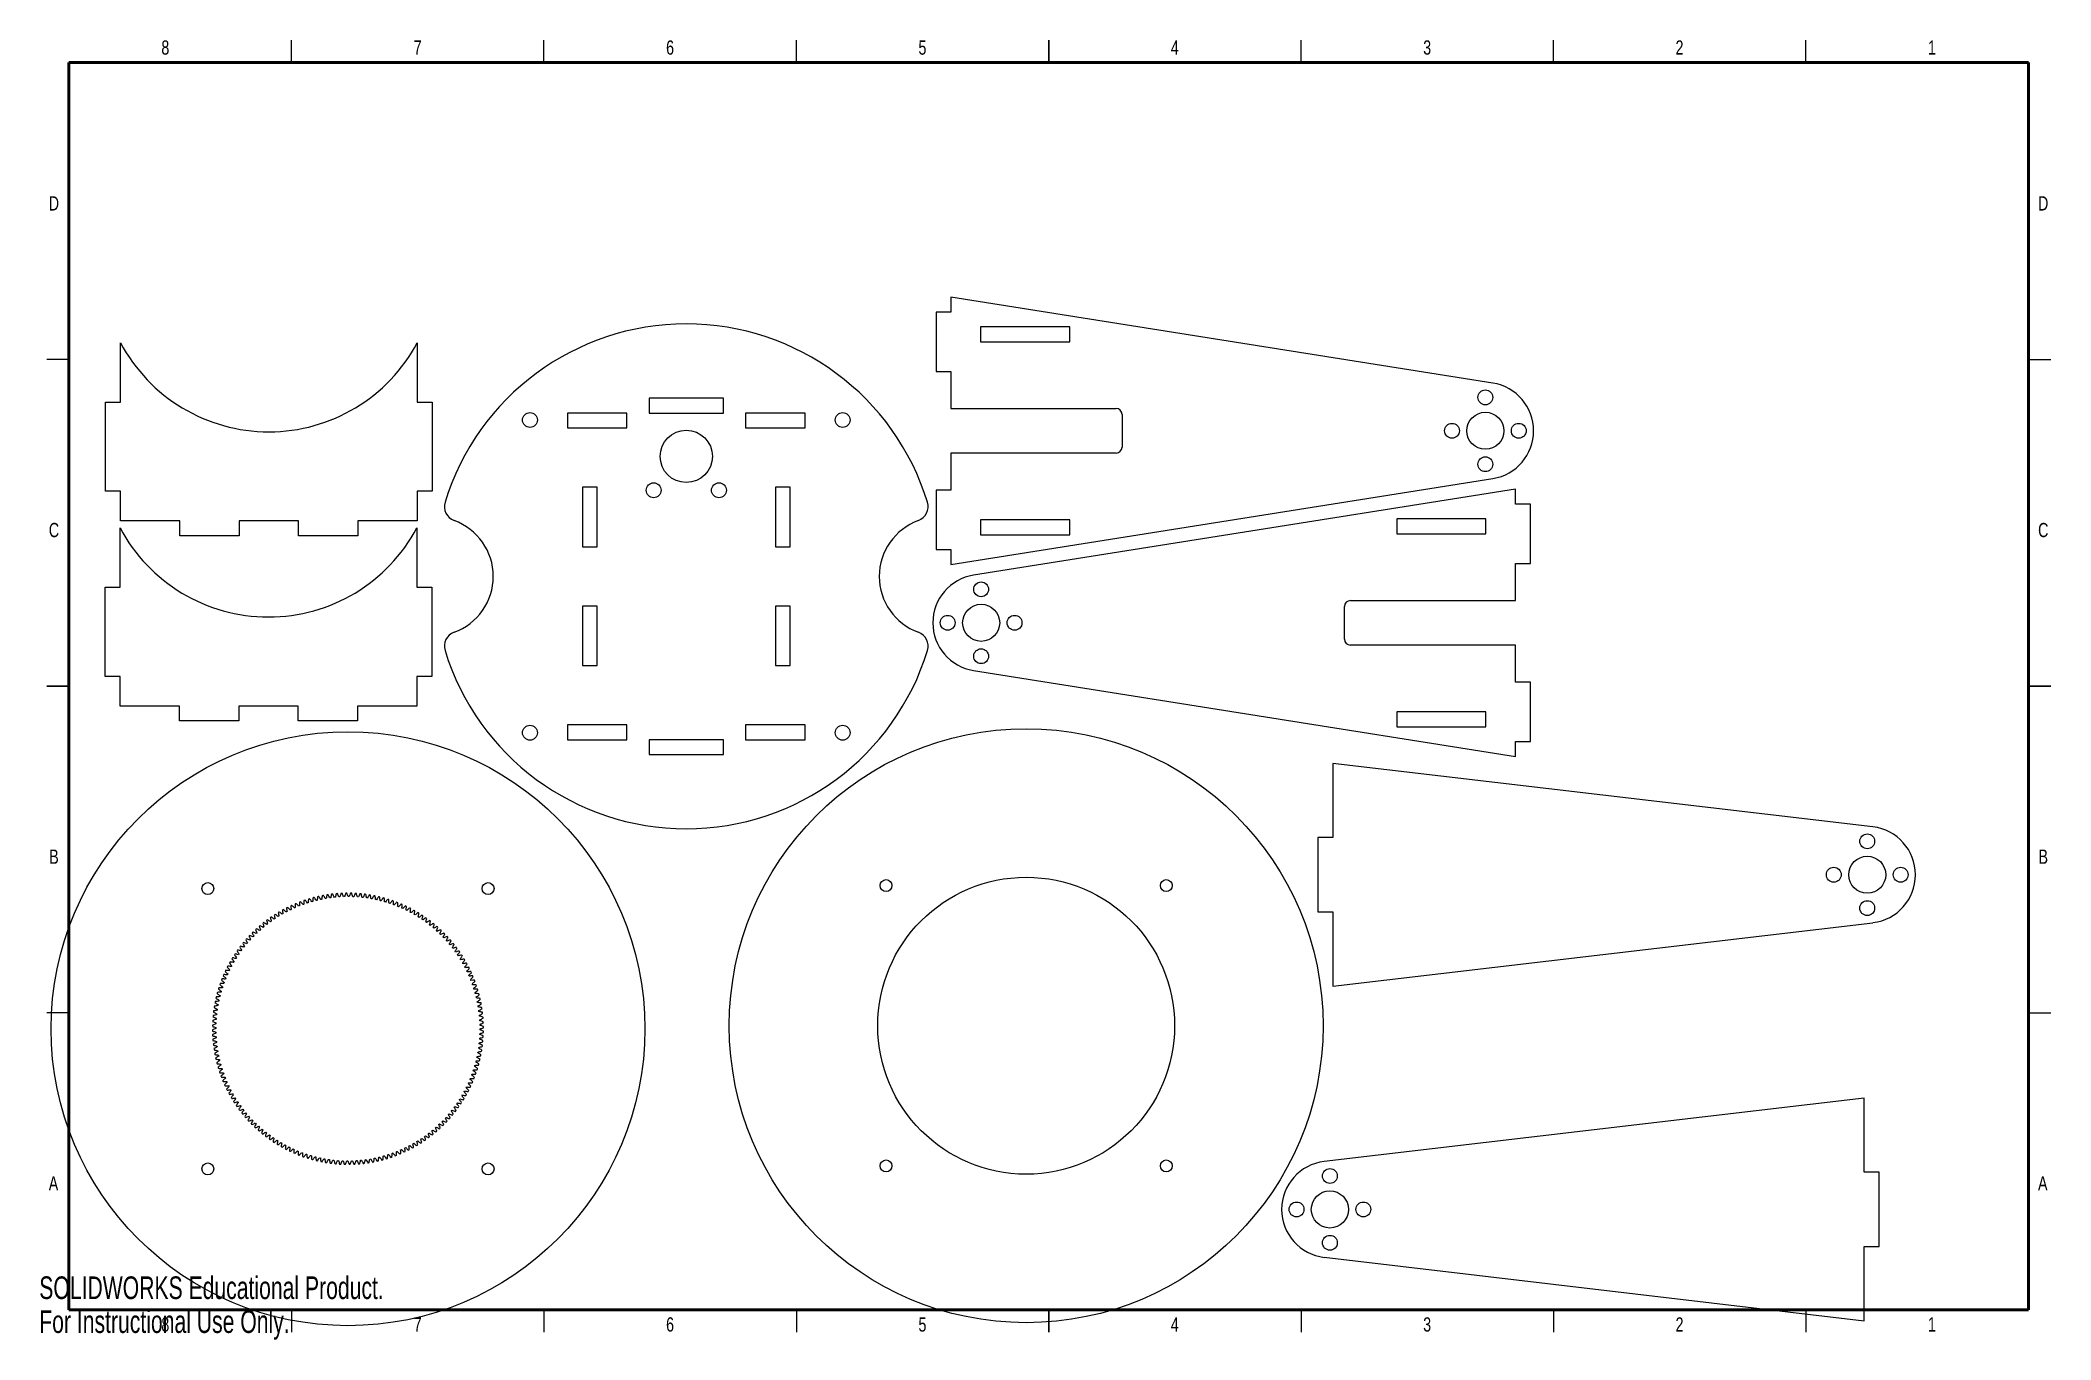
# Model space of a CAD drawing. Header units: inches. Extents: x 0 to 33.9, y 0 to 21.9.
import ezdxf

# ---------------------------------------------------------------- set-up
doc = ezdxf.new("R2010")
doc.units = ezdxf.units.IN
doc.header["$MEASUREMENT"] = 0
doc.styles.add('SLDTEXTSTYLE0', font='TXT', dxfattribs={"width": 0.75})
doc.styles.add('SLDTEXTSTYLE1', font='TXT', dxfattribs={"width": 0.7})

msp = doc.modelspace()

# ---------------------------------------------------------------- linework, layer by layer
at = {"color": 7, "linetype": 'Continuous', "lineweight": 25}
for p, q in [((4.25, 21.5), (4.25, 21.875)), ((8.5, 21.5), (8.5, 21.875)), ((12.75, 21.5), (12.75, 21.875)), ((17, 21.875), (17, 21.5)), ((17, 21.5), (17, 21.875)), ((21.25, 21.5), (21.25, 21.875)), ((25.5, 21.5), (25.5, 21.875)), ((29.75, 21.5), (29.75, 21.875)), ((15.103, 17.3), (15.103, 16.3)), ((15.353, 17.3), (15.103, 17.3)), ((15.353, 17.55), (15.353, 17.3)), ((24.48, 16.102), (15.353, 17.55)), ((17.353, 17.05), (15.853, 17.05)), ((15.853, 17.05), (15.853, 16.8)), ((17.353, 16.8), (17.353, 17.05)), ((1.367, 15.782), (1.367, 16.782)), ((6.367, 16.782), (6.367, 15.782)), ((15.853, 16.8), (17.353, 16.8)), ((0.5, 16.5), (0.125, 16.5)), ((15.103, 16.3), (15.353, 16.3)), ((15.353, 16.3), (15.353, 15.675)), ((33.5, 16.5), (33.875, 16.5)), ((1.117, 15.782), (1.367, 15.782)), ((1.117, 14.282), (1.117, 15.782)), ((6.367, 15.782), (6.617, 15.782)), ((6.617, 15.782), (6.617, 14.282)), ((9.896, 15.599), (8.896, 15.599)), ((8.896, 15.599), (8.896, 15.349)), ((9.896, 15.349), (9.896, 15.599)), ((11.521, 15.849), (10.271, 15.849)), ((10.271, 15.849), (10.271, 15.599)), ((10.271, 15.599), (11.521, 15.599)), ((11.521, 15.599), (11.521, 15.849)), ((12.896, 15.599), (11.896, 15.599)), ((11.896, 15.599), (11.896, 15.349)), ((12.896, 15.349), (12.896, 15.599)), ((15.353, 15.675), (18.134, 15.675)), ((8.896, 15.349), (9.896, 15.349)), ((11.896, 15.349), (12.896, 15.349)), ((18.234, 15.575), (18.234, 15.025)), ((15.353, 14.925), (15.353, 14.3)), ((18.134, 14.925), (15.353, 14.925)), ((1.367, 14.282), (1.117, 14.282)), ((1.367, 13.782), (1.367, 14.282)), ((6.367, 14.282), (6.367, 13.782)), ((6.617, 14.282), (6.367, 14.282)), ((9.396, 14.349), (9.146, 14.349)), ((9.146, 14.349), (9.146, 13.349)), ((9.396, 13.349), (9.396, 14.349)), ((12.646, 14.349), (12.396, 14.349)), ((12.396, 14.349), (12.396, 13.349)), ((12.646, 13.349), (12.646, 14.349)), ((15.103, 14.3), (15.103, 13.3)), ((15.353, 14.3), (15.103, 14.3)), ((15.353, 13.05), (24.48, 14.497)), ((24.862, 14.317), (15.735, 12.87)), ((24.862, 14.067), (24.862, 14.317)), ((25.112, 14.067), (24.862, 14.067)), ((25.112, 13.067), (25.112, 14.067)), ((1.36, 12.665), (1.36, 13.665)), ((2.367, 13.782), (1.367, 13.782)), ((2.367, 13.532), (2.367, 13.782)), ((4.367, 13.782), (3.367, 13.782)), ((3.367, 13.782), (3.367, 13.532)), ((4.367, 13.532), (4.367, 13.782)), ((5.367, 13.782), (5.367, 13.532)), ((6.367, 13.782), (5.367, 13.782)), ((6.36, 13.665), (6.36, 12.665)), ((17.353, 13.8), (15.853, 13.8)), ((15.853, 13.8), (15.853, 13.55)), ((15.853, 13.55), (17.353, 13.55)), ((17.353, 13.55), (17.353, 13.8)), ((24.362, 13.817), (22.862, 13.817)), ((22.862, 13.817), (22.862, 13.567)), ((22.862, 13.567), (24.362, 13.567)), ((24.362, 13.567), (24.362, 13.817)), ((3.367, 13.532), (2.367, 13.532)), ((5.367, 13.532), (4.367, 13.532)), ((9.146, 13.349), (9.396, 13.349)), ((12.396, 13.349), (12.646, 13.349)), ((15.103, 13.3), (15.353, 13.3)), ((15.353, 13.3), (15.353, 13.05)), ((24.862, 13.067), (25.112, 13.067)), ((24.862, 12.442), (24.862, 13.067)), ((1.11, 12.665), (1.36, 12.665)), ((1.11, 11.165), (1.11, 12.665)), ((6.36, 12.665), (6.61, 12.665)), ((6.61, 12.665), (6.61, 11.165)), ((9.396, 12.349), (9.146, 12.349)), ((9.146, 12.349), (9.146, 11.349)), ((9.396, 11.349), (9.396, 12.349)), ((12.646, 12.349), (12.396, 12.349)), ((12.396, 12.349), (12.396, 11.349)), ((12.646, 11.349), (12.646, 12.349)), ((21.981, 11.792), (21.981, 12.342)), ((22.081, 12.442), (24.862, 12.442)), ((24.862, 11.692), (22.081, 11.692)), ((24.862, 11.067), (24.862, 11.692)), ((9.146, 11.349), (9.396, 11.349)), ((12.396, 11.349), (12.646, 11.349)), ((15.735, 11.265), (24.862, 9.817)), ((0.125, 11), (0.5, 11)), ((0.5, 11), (0.125, 11)), ((1.36, 11.165), (1.11, 11.165)), ((1.36, 10.665), (1.36, 11.165)), ((6.36, 11.165), (6.36, 10.665)), ((6.61, 11.165), (6.36, 11.165)), ((25.112, 11.067), (24.862, 11.067)), ((25.112, 10.067), (25.112, 11.067)), ((33.875, 11), (33.5, 11)), ((33.5, 11), (33.875, 11)), ((2.36, 10.665), (1.36, 10.665)), ((2.36, 10.415), (2.36, 10.665)), ((4.36, 10.665), (3.36, 10.665)), ((3.36, 10.665), (3.36, 10.415)), ((4.36, 10.415), (4.36, 10.665)), ((5.36, 10.665), (5.36, 10.415)), ((6.36, 10.665), (5.36, 10.665)), ((24.362, 10.567), (22.862, 10.567)), ((22.862, 10.567), (22.862, 10.317)), ((24.362, 10.317), (24.362, 10.567)), ((3.36, 10.415), (2.36, 10.415)), ((5.36, 10.415), (4.36, 10.415)), ((8.896, 10.349), (8.896, 10.099)), ((9.896, 10.349), (8.896, 10.349)), ((9.896, 10.099), (9.896, 10.349)), ((11.896, 10.349), (11.896, 10.099)), ((12.896, 10.349), (11.896, 10.349)), ((12.896, 10.099), (12.896, 10.349)), ((22.862, 10.317), (24.362, 10.317)), ((8.896, 10.099), (9.896, 10.099)), ((11.521, 10.099), (10.271, 10.099)), ((10.271, 10.099), (10.271, 9.849)), ((10.271, 9.849), (11.521, 9.849)), ((11.521, 9.849), (11.521, 10.099)), ((11.896, 10.099), (12.896, 10.099)), ((24.862, 10.067), (25.112, 10.067)), ((24.862, 9.817), (24.862, 10.067)), ((21.784, 9.7), (21.784, 8.45)), ((30.878, 8.632), (21.784, 9.7)), ((21.534, 8.45), (21.534, 7.2)), ((21.784, 8.45), (21.534, 8.45)), ((21.534, 7.2), (21.784, 7.2)), ((21.784, 7.2), (21.784, 5.95)), ((21.784, 5.95), (30.878, 7.018)), ((0.5, 5.5), (0.125, 5.5)), ((33.5, 5.5), (33.875, 5.5)), ((30.735, 4.065), (21.641, 2.997)), ((30.735, 2.815), (30.735, 4.065)), ((30.985, 2.815), (30.735, 2.815)), ((30.985, 1.565), (30.985, 2.815)), ((21.641, 1.384), (30.735, 0.315)), ((30.735, 1.565), (30.985, 1.565)), ((30.735, 0.315), (30.735, 1.565)), ((4.25, 0.5), (4.25, 0.125)), ((8.5, 0.5), (8.5, 0.125)), ((12.75, 0.5), (12.75, 0.125)), ((17, 0.125), (17, 0.5)), ((17, 0.5), (17, 0.125)), ((21.25, 0.5), (21.25, 0.125)), ((25.5, 0.5), (25.5, 0.125)), ((29.75, 0.5), (29.75, 0.125))]:
    msp.add_line(p, q, dxfattribs=at)
at = {"color": 7, "linetype": 'Continuous', "lineweight": 50}
for p, q in [((0.5, 0.5), (0.5, 21.5)), ((0.5, 21.5), (33.5, 21.5)), ((33.5, 21.5), (33.5, 0.5)), ((33.5, 0.5), (0.5, 0.5))]:
    msp.add_line(p, q, dxfattribs=at)
at = {"color": 7, "linetype": 'Continuous', "lineweight": 25}
for centre, radius in [((24.353, 15.862), 0.125), ((8.263, 15.482), 0.125), ((13.529, 15.482), 0.125), ((24.353, 15.3), 0.312), ((10.896, 14.869), 0.44), ((23.791, 15.3), 0.125), ((24.916, 15.3), 0.125), ((24.353, 14.737), 0.125), ((10.346, 14.299), 0.125), ((11.446, 14.299), 0.125), ((15.862, 12.63), 0.125), ((15.299, 12.067), 0.125), ((15.862, 12.067), 0.312), ((16.424, 12.067), 0.125), ((15.862, 11.505), 0.125), ((5.199, 5.232), 5), ((8.263, 10.216), 0.125), ((16.62, 5.283), 5), ((13.529, 10.216), 0.125), ((30.784, 8.388), 0.125), ((30.784, 7.825), 0.312), ((30.221, 7.825), 0.125), ((31.346, 7.825), 0.125), ((2.839, 7.592), 0.1), ((7.559, 7.592), 0.1), ((16.62, 5.283), 2.5), ((14.26, 7.643), 0.1), ((18.98, 7.643), 0.1), ((30.784, 7.263), 0.125), ((2.839, 2.872), 0.1), ((7.559, 2.872), 0.1), ((14.26, 2.923), 0.1), ((18.98, 2.923), 0.1), ((21.735, 2.753), 0.125), ((21.735, 2.19), 0.313), ((21.173, 2.19), 0.125), ((22.298, 2.19), 0.125), ((21.735, 1.628), 0.125)]:
    msp.add_circle(centre, radius, dxfattribs=at)
for centre, radius, start, end in [((10.896, 12.849), 4.25, 17.0826, 162.9174), ((3.867, 18.116), 2.833, 208.0725, 331.9275), ((24.353, 15.3), 0.813, 279.0117, 80.9883), ((18.134, 15.575), 0.1, 0, 90), ((18.134, 15.025), 0.1, 270, 0), ((7.072, 14.024), 0.25, 162.9174, 250.0514), ((14.719, 14.024), 0.25, 289.9486, 17.0826), ((3.86, 14.998), 2.833, 208.0725, 331.9275), ((6.646, 12.849), 1, 289.9486, 70.0514), ((15.146, 12.849), 1, 109.9486, 250.0514), ((15.862, 12.067), 0.813, 99.0117, 260.9883), ((22.081, 12.342), 0.1, 90, 180), ((7.072, 11.674), 0.25, 109.9486, 197.0826), ((14.719, 11.674), 0.25, 342.9174, 70.0514), ((10.896, 12.849), 4.25, 197.0826, 342.9174), ((22.081, 11.792), 0.1, 180, 270), ((30.784, 7.825), 0.812, 276.6979, 83.3021), ((5.801, 7.3), 1.125, 172.0365, 175.1193), ((5.199, 5.232), 2.282, 102.4346, 102.9663), ((3.768, 6.842), 1.125, 30.2816, 33.3644), ((5.873, 7.278), 1.125, 170.0365, 173.1193), ((5.199, 5.232), 2.282, 100.4346, 100.9663), ((3.825, 6.891), 1.125, 28.2816, 31.3644), ((5.944, 7.253), 1.125, 168.0365, 171.1193), ((5.199, 5.232), 2.282, 98.4346, 98.9663), ((3.884, 6.937), 1.125, 26.2816, 29.3644), ((6.014, 7.226), 1.125, 166.0365, 169.1193), ((5.199, 5.232), 2.282, 96.4346, 96.9663), ((3.944, 6.982), 1.125, 24.2816, 27.3644), ((6.083, 7.196), 1.125, 164.0365, 167.1193), ((5.199, 5.232), 2.282, 94.4346, 94.9663), ((4.006, 7.025), 1.125, 22.2816, 25.3644), ((5.199, 5.232), 2.225, 93.4836, 93.9173), ((6.151, 7.164), 1.125, 162.0365, 165.1193), ((5.199, 5.232), 2.282, 92.4346, 92.9663), ((4.069, 7.066), 1.125, 20.2816, 23.3644), ((5.199, 5.232), 2.225, 91.4836, 91.9173), ((6.218, 7.129), 1.125, 160.0365, 163.1193), ((5.199, 5.232), 2.282, 90.4346, 90.9663), ((4.134, 7.104), 1.125, 18.2816, 21.3644), ((5.199, 5.232), 2.225, 89.4836, 89.9173), ((6.284, 7.093), 1.125, 158.0365, 161.1193), ((5.199, 5.232), 2.282, 88.4346, 88.9663), ((4.2, 7.14), 1.125, 16.2816, 19.3644), ((5.199, 5.232), 2.225, 87.4836, 87.9173), ((6.348, 7.054), 1.125, 156.0365, 159.1193), ((5.199, 5.232), 2.282, 86.4346, 86.9663), ((4.267, 7.174), 1.125, 14.2816, 17.3644), ((5.199, 5.232), 2.225, 85.4836, 85.9173), ((6.411, 7.013), 1.125, 154.0365, 157.1193), ((5.199, 5.232), 2.282, 84.4346, 84.9663), ((4.336, 7.205), 1.125, 12.2816, 15.3644), ((6.472, 6.969), 1.125, 152.0365, 155.1193), ((5.199, 5.232), 2.282, 82.4346, 82.9663), ((4.405, 7.234), 1.125, 10.2816, 13.3644), ((6.532, 6.924), 1.125, 150.0365, 153.1193), ((5.199, 5.232), 2.282, 80.4346, 80.9663), ((4.475, 7.26), 1.125, 8.2816, 11.3644), ((6.59, 6.876), 1.125, 148.0365, 151.1193), ((5.199, 5.232), 2.282, 78.4346, 78.9663), ((4.547, 7.284), 1.125, 6.2816, 9.3644), ((6.647, 6.827), 1.125, 146.0365, 149.1193), ((5.199, 5.232), 2.282, 76.4346, 76.9663), ((4.619, 7.306), 1.125, 4.2816, 7.3644), ((5.199, 5.232), 2.282, 124.4346, 124.9663), ((3.269, 6.188), 1.125, 52.2816, 55.3644), ((5.199, 5.232), 2.282, 122.4346, 122.9663), ((5.058, 7.381), 1.125, 192.0365, 195.1193), ((3.304, 6.255), 1.125, 50.2816, 53.3644), ((5.199, 5.232), 2.225, 121.4836, 121.9173), ((5.199, 5.232), 2.282, 120.4346, 120.9663), ((5.133, 7.385), 1.125, 190.0365, 193.1193), ((3.341, 6.321), 1.125, 48.2816, 51.3644), ((5.199, 5.232), 2.225, 119.4836, 119.9173), ((5.199, 5.232), 2.282, 118.4346, 118.9663), ((5.208, 7.386), 1.125, 188.0365, 191.1193), ((3.38, 6.385), 1.125, 46.2816, 49.3644), ((5.199, 5.232), 2.225, 117.4836, 117.9173), ((5.199, 5.232), 2.282, 116.4346, 116.9663), ((5.283, 7.384), 1.125, 186.0365, 189.1193), ((3.421, 6.448), 1.125, 44.2816, 47.3644), ((5.199, 5.232), 2.225, 115.4836, 115.9173), ((5.199, 5.232), 2.282, 114.4346, 114.9663), ((5.358, 7.38), 1.125, 184.0365, 187.1193), ((3.465, 6.509), 1.125, 42.2816, 45.3644), ((5.199, 5.232), 2.225, 113.4836, 113.9173), ((5.199, 5.232), 2.282, 112.4346, 112.9663), ((5.433, 7.373), 1.125, 182.0365, 185.1193), ((3.51, 6.569), 1.125, 40.2816, 43.3644), ((5.199, 5.232), 2.225, 111.4836, 111.9173), ((5.199, 5.232), 2.282, 110.4346, 110.9663), ((5.507, 7.363), 1.125, 180.0365, 183.1193), ((3.558, 6.627), 1.125, 38.2816, 41.3644), ((5.199, 5.232), 2.225, 109.4836, 109.9173), ((5.199, 5.232), 2.282, 108.4346, 108.9663), ((5.582, 7.351), 1.125, 178.0365, 181.1193), ((3.608, 6.683), 1.125, 36.2816, 39.3644), ((5.199, 5.232), 2.225, 107.4836, 107.9173), ((5.655, 7.337), 1.125, 176.0365, 179.1193), ((5.199, 5.232), 2.282, 106.4346, 106.9663), ((3.659, 6.738), 1.125, 34.2816, 37.3644), ((5.199, 5.232), 2.225, 105.4836, 105.9173), ((5.729, 7.32), 1.125, 174.0365, 177.1193), ((5.199, 5.232), 2.282, 104.4346, 104.9663), ((3.713, 6.791), 1.125, 32.2816, 35.3644), ((5.199, 5.232), 2.225, 103.4836, 103.9173), ((5.199, 5.232), 2.225, 101.4836, 101.9173), ((5.199, 5.232), 2.225, 99.4836, 99.9173), ((5.199, 5.232), 2.225, 97.4836, 97.9173), ((5.199, 5.232), 2.225, 95.4836, 95.9173), ((5.199, 5.232), 2.225, 83.4836, 83.9173), ((5.199, 5.232), 2.225, 81.4836, 81.9173), ((5.199, 5.232), 2.225, 79.4836, 79.9173), ((5.199, 5.232), 2.225, 77.4836, 77.9173), ((5.199, 5.232), 2.225, 75.4836, 75.9173), ((6.701, 6.775), 1.125, 144.0365, 147.1193), ((5.199, 5.232), 2.282, 74.4346, 74.9663), ((4.691, 7.325), 1.125, 2.2816, 5.3644), ((5.199, 5.232), 2.225, 73.4836, 73.9173), ((6.754, 6.722), 1.125, 142.0365, 145.1193), ((5.199, 5.232), 2.282, 72.4346, 72.9663), ((4.765, 7.341), 1.125, 0.2816, 3.3644), ((5.199, 5.232), 2.225, 71.4836, 71.9173), ((6.805, 6.666), 1.125, 140.0365, 143.1193), ((5.199, 5.232), 2.282, 70.4346, 70.9663), ((4.839, 7.355), 1.125, 358.2816, 1.3644), ((5.199, 5.232), 2.225, 69.4836, 69.9173), ((6.855, 6.61), 1.125, 138.0365, 141.1193), ((5.199, 5.232), 2.282, 68.4346, 68.9663), ((4.913, 7.367), 1.125, 356.2816, 359.3644), ((5.199, 5.232), 2.225, 67.4836, 67.9173), ((6.902, 6.551), 1.125, 136.0365, 139.1193), ((5.199, 5.232), 2.282, 66.4346, 66.9663), ((4.988, 7.375), 1.125, 354.2816, 357.3644), ((5.199, 5.232), 2.225, 65.4836, 65.9173), ((6.947, 6.491), 1.125, 134.0365, 137.1193), ((5.199, 5.232), 2.282, 64.4346, 64.9663), ((5.062, 7.381), 1.125, 352.2816, 355.3644), ((5.199, 5.232), 2.225, 63.4836, 63.9173), ((6.99, 6.429), 1.125, 132.0365, 135.1193), ((5.199, 5.232), 2.282, 62.4346, 62.9663), ((5.138, 7.385), 1.125, 350.2816, 353.3644), ((5.199, 5.232), 2.225, 61.4836, 61.9173), ((7.03, 6.366), 1.125, 130.0365, 133.1193), ((5.199, 5.232), 2.282, 60.4346, 60.9663), ((5.213, 7.386), 1.125, 348.2816, 351.3644), ((5.199, 5.232), 2.225, 59.4836, 59.9173), ((7.069, 6.301), 1.125, 128.0365, 131.1193), ((5.199, 5.232), 2.282, 58.4346, 58.9663), ((5.288, 7.384), 1.125, 346.2816, 349.3644), ((5.199, 5.232), 2.225, 57.4836, 57.9173), ((7.105, 6.235), 1.125, 126.0365, 129.1193), ((5.199, 5.232), 2.282, 56.4346, 56.9663), ((5.363, 7.379), 1.125, 344.2816, 347.3644), ((5.199, 5.232), 2.282, 136.4346, 136.9663), ((4.542, 7.283), 1.125, 206.0365, 209.1193), ((3.113, 5.766), 1.125, 64.2816, 67.3644), ((5.199, 5.232), 2.282, 134.4346, 134.9663), ((4.614, 7.305), 1.125, 204.0365, 207.1193), ((3.132, 5.839), 1.125, 62.2816, 65.3644), ((5.199, 5.232), 2.225, 135.4836, 135.9173), ((5.199, 5.232), 2.282, 132.4346, 132.9663), ((4.686, 7.324), 1.125, 202.0365, 205.1193), ((5.199, 5.232), 2.225, 133.4836, 133.9173), ((3.155, 5.91), 1.125, 60.2816, 63.3644), ((5.199, 5.232), 2.282, 130.4346, 130.9663), ((4.76, 7.34), 1.125, 200.0365, 203.1193), ((5.199, 5.232), 2.225, 131.4836, 131.9173), ((3.18, 5.981), 1.125, 58.2816, 61.3644), ((5.199, 5.232), 2.282, 128.4346, 128.9663), ((4.834, 7.354), 1.125, 198.0365, 201.1193), ((5.199, 5.232), 2.225, 129.4836, 129.9173), ((3.207, 6.051), 1.125, 56.2816, 59.3644), ((5.199, 5.232), 2.282, 126.4346, 126.9663), ((4.908, 7.366), 1.125, 196.0365, 199.1193), ((5.199, 5.232), 2.225, 127.4836, 127.9173), ((3.237, 6.12), 1.125, 54.2816, 57.3644), ((4.983, 7.375), 1.125, 194.0365, 197.1193), ((5.199, 5.232), 2.225, 125.4836, 125.9173), ((5.199, 5.232), 2.225, 123.4836, 123.9173), ((5.199, 5.232), 2.225, 55.4836, 55.9173), ((7.139, 6.168), 1.125, 124.0365, 127.1193), ((5.199, 5.232), 2.282, 54.4346, 54.9663), ((5.438, 7.372), 1.125, 342.2816, 345.3644), ((5.199, 5.232), 2.225, 53.4836, 53.9173), ((7.17, 6.1), 1.125, 122.0365, 125.1193), ((5.512, 7.363), 1.125, 340.2816, 343.3644), ((5.199, 5.232), 2.225, 51.4836, 51.9173), ((5.199, 5.232), 2.282, 52.4346, 52.9663), ((7.199, 6.031), 1.125, 120.0365, 123.1193), ((5.587, 7.351), 1.125, 338.2816, 341.3644), ((5.199, 5.232), 2.225, 49.4836, 49.9173), ((5.199, 5.232), 2.282, 50.4346, 50.9663), ((7.226, 5.96), 1.125, 118.0365, 121.1193), ((5.66, 7.336), 1.125, 336.2816, 339.3644), ((5.199, 5.232), 2.225, 47.4836, 47.9173), ((5.199, 5.232), 2.282, 48.4346, 48.9663), ((7.25, 5.889), 1.125, 116.0365, 119.1193), ((5.733, 7.318), 1.125, 334.2816, 337.3644), ((5.199, 5.232), 2.225, 45.4836, 45.9173), ((5.199, 5.232), 2.282, 46.4346, 46.9663), ((7.272, 5.817), 1.125, 114.0365, 117.1193), ((5.806, 7.298), 1.125, 332.2816, 335.3644), ((5.199, 5.232), 2.225, 43.4836, 43.9173), ((7.291, 5.744), 1.125, 112.0365, 115.1193), ((5.199, 5.232), 2.282, 44.4346, 44.9663), ((5.199, 5.232), 2.282, 42.4346, 42.9663), ((5.199, 5.232), 2.282, 146.4346, 146.9663), ((4.196, 7.138), 1.125, 216.0365, 219.1193), ((3.051, 5.396), 1.125, 74.2816, 77.3644), ((5.199, 5.232), 2.282, 144.4346, 144.9663), ((4.263, 7.172), 1.125, 214.0365, 217.1193), ((3.058, 5.471), 1.125, 72.2816, 75.3644), ((5.199, 5.232), 2.225, 145.4836, 145.9173), ((5.199, 5.232), 2.282, 142.4346, 142.9663), ((4.331, 7.203), 1.125, 212.0365, 215.1193), ((3.068, 5.545), 1.125, 70.2816, 73.3644), ((5.199, 5.232), 2.225, 143.4836, 143.9173), ((5.199, 5.232), 2.282, 140.4346, 140.9663), ((4.4, 7.232), 1.125, 210.0365, 213.1193), ((3.08, 5.619), 1.125, 68.2816, 71.3644), ((5.199, 5.232), 2.225, 141.4836, 141.9173), ((5.199, 5.232), 2.282, 138.4346, 138.9663), ((4.471, 7.259), 1.125, 208.0365, 211.1193), ((3.095, 5.693), 1.125, 66.2816, 69.3644), ((5.199, 5.232), 2.225, 139.4836, 139.9173), ((5.199, 5.232), 2.225, 137.4836, 137.9173), ((5.878, 7.276), 1.125, 330.2816, 333.3644), ((5.199, 5.232), 2.225, 41.4836, 41.9173), ((7.308, 5.671), 1.125, 110.0365, 113.1193), ((5.949, 7.251), 1.125, 328.2816, 331.3644), ((5.199, 5.232), 2.225, 39.4836, 39.9173), ((7.322, 5.597), 1.125, 108.0365, 111.1193), ((5.199, 5.232), 2.282, 40.4346, 40.9663), ((6.019, 7.224), 1.125, 326.2816, 329.3644), ((5.199, 5.232), 2.225, 37.4836, 37.9173), ((7.333, 5.523), 1.125, 106.0365, 109.1193), ((5.199, 5.232), 2.282, 38.4346, 38.9663), ((6.088, 7.194), 1.125, 324.2816, 327.3644), ((5.199, 5.232), 2.225, 35.4836, 35.9173), ((7.342, 5.448), 1.125, 104.0365, 107.1193), ((5.199, 5.232), 2.282, 36.4346, 36.9663), ((6.155, 7.162), 1.125, 322.2816, 325.3644), ((5.199, 5.232), 2.225, 33.4836, 33.9173), ((7.348, 5.373), 1.125, 102.0365, 105.1193), ((5.199, 5.232), 2.282, 34.4346, 34.9663), ((6.222, 7.127), 1.125, 320.2816, 323.3644), ((5.199, 5.232), 2.282, 32.4346, 32.9663), ((5.199, 5.232), 2.282, 156.4346, 156.9663), ((3.88, 6.934), 1.125, 226.0365, 229.1193), ((3.056, 5.02), 1.125, 84.2816, 87.3644), ((5.199, 5.232), 2.282, 154.4346, 154.9663), ((3.94, 6.979), 1.125, 224.0365, 227.1193), ((3.05, 5.095), 1.125, 82.2816, 85.3644), ((5.199, 5.232), 2.282, 152.4346, 152.9663), ((4.002, 7.022), 1.125, 222.0365, 225.1193), ((5.199, 5.232), 2.225, 155.4836, 155.9173), ((3.046, 5.17), 1.125, 80.2816, 83.3644), ((5.199, 5.232), 2.225, 153.4836, 153.9173), ((5.199, 5.232), 2.282, 150.4346, 150.9663), ((4.065, 7.063), 1.125, 220.0365, 223.1193), ((3.045, 5.246), 1.125, 78.2816, 81.3644), ((5.199, 5.232), 2.225, 151.4836, 151.9173), ((5.199, 5.232), 2.282, 148.4346, 148.9663), ((4.13, 7.101), 1.125, 218.0365, 221.1193), ((3.047, 5.321), 1.125, 76.2816, 79.3644), ((5.199, 5.232), 2.225, 149.4836, 149.9173), ((5.199, 5.232), 2.225, 147.4836, 147.9173), ((5.199, 5.232), 2.225, 31.4836, 31.9173), ((7.352, 5.298), 1.125, 100.0365, 103.1193), ((6.288, 7.09), 1.125, 318.2816, 321.3644), ((5.199, 5.232), 2.225, 29.4836, 29.9173), ((7.353, 5.223), 1.125, 98.0365, 101.1193), ((5.199, 5.232), 2.282, 30.4346, 30.9663), ((6.352, 7.051), 1.125, 316.2816, 319.3644), ((5.199, 5.232), 2.225, 27.4836, 27.9173), ((7.351, 5.148), 1.125, 96.0365, 99.1193), ((5.199, 5.232), 2.282, 28.4346, 28.9663), ((6.415, 7.01), 1.125, 314.2816, 317.3644), ((5.199, 5.232), 2.225, 25.4836, 25.9173), ((7.347, 5.073), 1.125, 94.0365, 97.1193), ((5.199, 5.232), 2.282, 26.4346, 26.9663), ((6.476, 6.966), 1.125, 312.2816, 315.3644), ((5.199, 5.232), 2.225, 23.4836, 23.9173), ((7.34, 4.998), 1.125, 92.0365, 95.1193), ((6.536, 6.921), 1.125, 310.2816, 313.3644), ((5.199, 5.232), 2.282, 24.4346, 24.9663), ((5.199, 5.232), 2.282, 22.4346, 22.9663), ((5.199, 5.232), 2.282, 166.4346, 166.9663), ((3.125, 4.651), 1.125, 94.2816, 97.3644), ((5.199, 5.232), 2.282, 164.4346, 164.9663), ((3.656, 6.734), 1.125, 234.0365, 237.1193), ((3.106, 4.724), 1.125, 92.2816, 95.3644), ((5.199, 5.232), 2.282, 162.4346, 162.9663), ((3.709, 6.787), 1.125, 232.0365, 235.1193), ((3.089, 4.797), 1.125, 90.2816, 93.3644), ((5.199, 5.232), 2.225, 165.4836, 165.9173), ((5.199, 5.232), 2.282, 160.4346, 160.9663), ((3.764, 6.838), 1.125, 230.0365, 233.1193), ((3.076, 4.871), 1.125, 88.2816, 91.3644), ((5.199, 5.232), 2.225, 163.4836, 163.9173), ((5.199, 5.232), 2.282, 158.4346, 158.9663), ((3.821, 6.887), 1.125, 228.0365, 231.1193), ((3.064, 4.946), 1.125, 86.2816, 89.3644), ((5.199, 5.232), 2.225, 161.4836, 161.9173), ((5.199, 5.232), 2.225, 159.4836, 159.9173), ((5.199, 5.232), 2.225, 157.4836, 157.9173), ((5.199, 5.232), 2.225, 21.4836, 21.9173), ((7.331, 4.923), 1.125, 90.0365, 93.1193), ((6.594, 6.873), 1.125, 308.2816, 311.3644), ((5.199, 5.232), 2.225, 19.4836, 19.9173), ((7.319, 4.849), 1.125, 88.0365, 91.1193), ((6.65, 6.823), 1.125, 306.2816, 309.3644), ((5.199, 5.232), 2.225, 17.4836, 17.9173), ((7.304, 4.775), 1.125, 86.0365, 89.1193), ((5.199, 5.232), 2.282, 20.4346, 20.9663), ((6.705, 6.772), 1.125, 304.2816, 307.3644), ((5.199, 5.232), 2.225, 15.4836, 15.9173), ((7.287, 4.702), 1.125, 84.0365, 87.1193), ((5.199, 5.232), 2.282, 18.4346, 18.9663), ((6.758, 6.718), 1.125, 302.2816, 305.3644), ((5.199, 5.232), 2.225, 13.4836, 13.9173), ((5.199, 5.232), 2.282, 16.4346, 16.9663), ((5.199, 5.232), 2.282, 14.4346, 14.9663), ((5.199, 5.232), 2.282, 174.4346, 174.9663), ((3.418, 6.444), 1.125, 244.0365, 247.1193), ((3.226, 4.368), 1.125, 102.2816, 105.3644), ((5.199, 5.232), 2.282, 172.4346, 172.9663), ((3.462, 6.505), 1.125, 242.0365, 245.1193), ((3.197, 4.438), 1.125, 100.2816, 103.3644), ((5.199, 5.232), 2.282, 170.4346, 170.9663), ((3.507, 6.565), 1.125, 240.0365, 243.1193), ((3.17, 4.508), 1.125, 98.2816, 101.3644), ((5.199, 5.232), 2.282, 168.4346, 168.9663), ((3.555, 6.623), 1.125, 238.0365, 241.1193), ((3.146, 4.579), 1.125, 96.2816, 99.3644), ((3.604, 6.68), 1.125, 236.0365, 239.1193), ((5.199, 5.232), 2.225, 173.4836, 173.9173), ((5.199, 5.232), 2.225, 171.4836, 171.9173), ((5.199, 5.232), 2.225, 169.4836, 169.9173), ((5.199, 5.232), 2.225, 167.4836, 167.9173), ((7.267, 4.63), 1.125, 82.0365, 85.1193), ((6.809, 6.663), 1.125, 300.2816, 303.3644), ((5.199, 5.232), 2.225, 11.4836, 11.9173), ((7.245, 4.558), 1.125, 80.0365, 83.1193), ((6.858, 6.606), 1.125, 298.2816, 301.3644), ((5.199, 5.232), 2.225, 9.4836, 9.9173), ((7.22, 4.487), 1.125, 78.0365, 81.1193), ((6.905, 6.547), 1.125, 296.2816, 299.3644), ((5.199, 5.232), 2.225, 7.4836, 7.9173), ((7.193, 4.417), 1.125, 76.0365, 79.1193), ((6.95, 6.487), 1.125, 294.2816, 297.3644), ((5.199, 5.232), 2.225, 5.4836, 5.9173), ((7.163, 4.348), 1.125, 74.0365, 77.1193), ((5.199, 5.232), 2.282, 12.4346, 12.9663), ((5.199, 5.232), 2.282, 10.4346, 10.9663), ((5.199, 5.232), 2.282, 8.4346, 8.9663), ((5.199, 5.232), 2.282, 6.4346, 6.9663), ((5.199, 5.232), 2.282, 4.4346, 4.9663), ((5.199, 5.232), 2.282, 178.4346, 178.9663), ((3.338, 6.316), 1.125, 248.0365, 251.1193), ((3.327, 4.167), 1.125, 108.2816, 111.3644), ((5.199, 5.232), 2.282, 180.4346, 180.9663), ((3.301, 6.251), 1.125, 250.0365, 253.1193), ((3.291, 4.233), 1.125, 106.2816, 109.3644), ((3.365, 4.102), 1.125, 110.2816, 113.3644), ((5.199, 5.232), 2.282, 182.4346, 182.9663), ((5.199, 5.232), 2.282, 176.4346, 176.9663), ((3.377, 6.381), 1.125, 246.0365, 249.1193), ((3.267, 6.184), 1.125, 252.0365, 255.1193), ((3.257, 4.3), 1.125, 104.2816, 107.3644), ((3.406, 4.039), 1.125, 112.2816, 115.3644), ((5.199, 5.232), 2.225, 179.4836, 179.9173), ((5.199, 5.232), 2.225, 177.4836, 177.9173), ((5.199, 5.232), 2.225, 181.4836, 181.9173), ((5.199, 5.232), 2.225, 183.4836, 183.9173), ((5.199, 5.232), 2.225, 175.4836, 175.9173), ((7.141, 6.164), 1.125, 284.2816, 287.3644), ((6.992, 6.425), 1.125, 292.2816, 295.3644), ((5.199, 5.232), 2.225, 3.4836, 3.9173), ((7.131, 4.28), 1.125, 72.0365, 75.1193), ((5.199, 5.232), 2.225, 357.4836, 357.9173), ((7.021, 4.083), 1.125, 66.0365, 69.1193), ((7.033, 6.362), 1.125, 290.2816, 293.3644), ((5.199, 5.232), 2.225, 1.4836, 1.9173), ((7.097, 4.213), 1.125, 70.0365, 73.1193), ((7.107, 6.231), 1.125, 286.2816, 289.3644), ((7.071, 6.297), 1.125, 288.2816, 291.3644), ((5.199, 5.232), 2.225, 359.4836, 359.9173), ((7.06, 4.147), 1.125, 68.0365, 71.1193), ((5.199, 5.232), 2.282, 356.4346, 356.9663), ((5.199, 5.232), 2.282, 2.4346, 2.9663), ((5.199, 5.232), 2.282, 358.4346, 358.9663), ((5.199, 5.232), 2.282, 0.4346, 0.9663), ((5.199, 5.232), 2.282, 184.4346, 184.9663), ((3.235, 6.116), 1.125, 254.0365, 257.1193), ((3.448, 3.977), 1.125, 114.2816, 117.3644), ((5.199, 5.232), 2.282, 186.4346, 186.9663), ((3.205, 6.047), 1.125, 256.0365, 259.1193), ((3.493, 3.917), 1.125, 116.2816, 119.3644), ((5.199, 5.232), 2.282, 188.4346, 188.9663), ((3.178, 5.977), 1.125, 258.0365, 261.1193), ((3.54, 3.858), 1.125, 118.2816, 121.3644), ((5.199, 5.232), 2.282, 190.4346, 190.9663), ((3.153, 5.906), 1.125, 260.0365, 263.1193), ((3.589, 3.801), 1.125, 120.2816, 123.3644), ((5.199, 5.232), 2.282, 192.4346, 192.9663), ((5.199, 5.232), 2.225, 185.4836, 185.9173), ((5.199, 5.232), 2.225, 187.4836, 187.9173), ((5.199, 5.232), 2.225, 189.4836, 189.9173), ((5.199, 5.232), 2.225, 191.4836, 191.9173), ((5.199, 5.232), 2.225, 347.4836, 347.9173), ((6.794, 3.784), 1.125, 56.0365, 59.1193), ((7.252, 5.884), 1.125, 276.2816, 279.3644), ((5.199, 5.232), 2.225, 349.4836, 349.9173), ((6.843, 3.841), 1.125, 58.0365, 61.1193), ((7.228, 5.956), 1.125, 278.2816, 281.3644), ((5.199, 5.232), 2.225, 351.4836, 351.9173), ((6.891, 3.899), 1.125, 60.0365, 63.1193), ((7.201, 6.026), 1.125, 280.2816, 283.3644), ((5.199, 5.232), 2.225, 353.4836, 353.9173), ((6.936, 3.959), 1.125, 62.0365, 65.1193), ((7.172, 6.095), 1.125, 282.2816, 285.3644), ((5.199, 5.232), 2.225, 355.4836, 355.9173), ((6.98, 4.02), 1.125, 64.0365, 67.1193), ((5.199, 5.232), 2.282, 348.4346, 348.9663), ((5.199, 5.232), 2.282, 350.4346, 350.9663), ((5.199, 5.232), 2.282, 352.4346, 352.9663), ((5.199, 5.232), 2.282, 354.4346, 354.9663), ((3.131, 5.834), 1.125, 262.0365, 265.1193), ((3.64, 3.746), 1.125, 122.2816, 125.3644), ((5.199, 5.232), 2.282, 194.4346, 194.9663), ((3.111, 5.761), 1.125, 264.0365, 267.1193), ((3.693, 3.692), 1.125, 124.2816, 127.3644), ((5.199, 5.232), 2.282, 196.4346, 196.9663), ((3.094, 5.688), 1.125, 266.0365, 269.1193), ((3.748, 3.64), 1.125, 126.2816, 129.3644), ((5.199, 5.232), 2.282, 198.4346, 198.9663), ((5.199, 5.232), 2.225, 193.4836, 193.9173), ((3.079, 5.614), 1.125, 268.0365, 271.1193), ((5.199, 5.232), 2.225, 195.4836, 195.9173), ((3.804, 3.591), 1.125, 128.2816, 131.3644), ((5.199, 5.232), 2.282, 200.4346, 200.9663), ((3.067, 5.54), 1.125, 270.0365, 273.1193), ((5.199, 5.232), 2.225, 197.4836, 197.9173), ((5.199, 5.232), 2.225, 199.4836, 199.9173), ((5.199, 5.232), 2.225, 201.4836, 201.9173), ((5.199, 5.232), 2.225, 339.4836, 339.9173), ((6.577, 3.576), 1.125, 48.0365, 51.1193), ((7.322, 5.592), 1.125, 268.2816, 271.3644), ((5.199, 5.232), 2.225, 341.4836, 341.9173), ((6.634, 3.625), 1.125, 50.0365, 53.1193), ((7.309, 5.666), 1.125, 270.2816, 273.3644), ((5.199, 5.232), 2.282, 338.4346, 338.9663), ((5.199, 5.232), 2.225, 343.4836, 343.9173), ((6.689, 3.676), 1.125, 52.0365, 55.1193), ((7.292, 5.74), 1.125, 272.2816, 275.3644), ((5.199, 5.232), 2.282, 340.4346, 340.9663), ((5.199, 5.232), 2.225, 345.4836, 345.9173), ((6.742, 3.729), 1.125, 54.0365, 57.1193), ((7.273, 5.812), 1.125, 274.2816, 277.3644), ((5.199, 5.232), 2.282, 342.4346, 342.9663), ((5.199, 5.232), 2.282, 344.4346, 344.9663), ((5.199, 5.232), 2.282, 346.4346, 346.9663), ((3.862, 3.543), 1.125, 130.2816, 133.3644), ((5.199, 5.232), 2.282, 202.4346, 202.9663), ((3.058, 5.466), 1.125, 272.0365, 275.1193), ((3.922, 3.497), 1.125, 132.2816, 135.3644), ((5.199, 5.232), 2.282, 204.4346, 204.9663), ((3.051, 5.391), 1.125, 274.0365, 277.1193), ((3.983, 3.454), 1.125, 134.2816, 137.3644), ((5.199, 5.232), 2.282, 206.4346, 206.9663), ((5.199, 5.232), 2.225, 203.4836, 203.9173), ((3.047, 5.316), 1.125, 276.0365, 279.1193), ((5.199, 5.232), 2.225, 205.4836, 205.9173), ((4.046, 3.413), 1.125, 136.2816, 139.3644), ((5.199, 5.232), 2.282, 208.4346, 208.9663), ((3.045, 5.241), 1.125, 278.0365, 281.1193), ((5.199, 5.232), 2.225, 207.4836, 207.9173), ((4.11, 3.373), 1.125, 138.2816, 141.3644), ((5.199, 5.232), 2.282, 210.4346, 210.9663), ((3.046, 5.165), 1.125, 280.0365, 283.1193), ((5.199, 5.232), 2.225, 209.4836, 209.9173), ((5.199, 5.232), 2.225, 211.4836, 211.9173), ((5.199, 5.232), 2.225, 329.4836, 329.9173), ((6.268, 3.362), 1.125, 38.0365, 41.1193), ((7.353, 5.218), 1.125, 258.2816, 261.3644), ((5.199, 5.232), 2.225, 331.4836, 331.9173), ((6.333, 3.401), 1.125, 40.0365, 43.1193), ((7.352, 5.293), 1.125, 260.2816, 263.3644), ((5.199, 5.232), 2.282, 330.4346, 330.9663), ((5.199, 5.232), 2.225, 333.4836, 333.9173), ((6.396, 3.441), 1.125, 42.0365, 45.1193), ((7.349, 5.368), 1.125, 262.2816, 265.3644), ((5.199, 5.232), 2.282, 332.4346, 332.9663), ((5.199, 5.232), 2.225, 335.4836, 335.9173), ((6.458, 3.484), 1.125, 44.0365, 47.1193), ((7.342, 5.443), 1.125, 264.2816, 267.3644), ((5.199, 5.232), 2.225, 337.4836, 337.9173), ((6.518, 3.529), 1.125, 46.0365, 49.1193), ((5.199, 5.232), 2.282, 334.4346, 334.9663), ((7.334, 5.518), 1.125, 266.2816, 269.3644), ((5.199, 5.232), 2.282, 336.4346, 336.9663), ((4.176, 3.337), 1.125, 140.2816, 143.3644), ((5.199, 5.232), 2.282, 212.4346, 212.9663), ((3.05, 5.09), 1.125, 282.0365, 285.1193), ((4.243, 3.302), 1.125, 142.2816, 145.3644), ((5.199, 5.232), 2.282, 214.4346, 214.9663), ((3.056, 5.015), 1.125, 284.0365, 287.1193), ((5.199, 5.232), 2.225, 213.4836, 213.9173), ((4.31, 3.27), 1.125, 144.2816, 147.3644), ((5.199, 5.232), 2.282, 216.4346, 216.9663), ((3.065, 4.941), 1.125, 286.0365, 289.1193), ((5.199, 5.232), 2.225, 215.4836, 215.9173), ((4.379, 3.24), 1.125, 146.2816, 149.3644), ((5.199, 5.232), 2.282, 218.4346, 218.9663), ((3.076, 4.866), 1.125, 288.0365, 291.1193), ((5.199, 5.232), 2.225, 217.4836, 217.9173), ((4.449, 3.213), 1.125, 148.2816, 151.3644), ((5.199, 5.232), 2.282, 220.4346, 220.9663), ((3.09, 4.793), 1.125, 290.0365, 293.1193), ((5.199, 5.232), 2.225, 219.4836, 219.9173), ((4.52, 3.188), 1.125, 150.2816, 153.3644), ((5.199, 5.232), 2.225, 221.4836, 221.9173), ((5.199, 5.232), 2.225, 317.4836, 317.9173), ((5.856, 3.181), 1.125, 26.0365, 29.1193), ((7.303, 4.771), 1.125, 246.2816, 249.3644), ((5.199, 5.232), 2.225, 319.4836, 319.9173), ((5.927, 3.205), 1.125, 28.0365, 31.1193), ((7.318, 4.844), 1.125, 248.2816, 251.3644), ((5.199, 5.232), 2.282, 318.4346, 318.9663), ((5.199, 5.232), 2.225, 321.4836, 321.9173), ((5.998, 3.232), 1.125, 30.0365, 33.1193), ((7.33, 4.918), 1.125, 250.2816, 253.3644), ((5.199, 5.232), 2.282, 320.4346, 320.9663), ((5.199, 5.232), 2.225, 323.4836, 323.9173), ((6.067, 3.261), 1.125, 32.0365, 35.1193), ((7.34, 4.993), 1.125, 252.2816, 255.3644), ((5.199, 5.232), 2.282, 322.4346, 322.9663), ((5.199, 5.232), 2.225, 325.4836, 325.9173), ((6.135, 3.292), 1.125, 34.0365, 37.1193), ((7.347, 5.068), 1.125, 254.2816, 257.3644), ((5.199, 5.232), 2.282, 324.4346, 324.9663), ((5.199, 5.232), 2.225, 327.4836, 327.9173), ((6.202, 3.326), 1.125, 36.0365, 39.1193), ((7.351, 5.143), 1.125, 256.2816, 259.3644), ((5.199, 5.232), 2.282, 326.4346, 326.9663), ((5.199, 5.232), 2.282, 328.4346, 328.9663), ((5.199, 5.232), 2.282, 222.4346, 222.9663), ((3.107, 4.719), 1.125, 292.0365, 295.1193), ((4.592, 3.165), 1.125, 152.2816, 155.3644), ((5.199, 5.232), 2.282, 224.4346, 224.9663), ((3.126, 4.647), 1.125, 294.0365, 297.1193), ((5.199, 5.232), 2.225, 223.4836, 223.9173), ((4.665, 3.145), 1.125, 154.2816, 157.3644), ((5.199, 5.232), 2.282, 226.4346, 226.9663), ((5.199, 5.232), 2.225, 225.4836, 225.9173), ((3.148, 4.575), 1.125, 296.0365, 299.1193), ((4.738, 3.128), 1.125, 156.2816, 159.3644), ((5.199, 5.232), 2.282, 228.4346, 228.9663), ((5.199, 5.232), 2.225, 227.4836, 227.9173), ((3.172, 4.503), 1.125, 298.0365, 301.1193), ((4.811, 3.113), 1.125, 158.2816, 161.3644), ((5.199, 5.232), 2.282, 230.4346, 230.9663), ((5.199, 5.232), 2.225, 229.4836, 229.9173), ((3.199, 4.433), 1.125, 300.0365, 303.1193), ((4.886, 3.101), 1.125, 160.2816, 163.3644), ((5.199, 5.232), 2.282, 232.4346, 232.9663), ((5.199, 5.232), 2.225, 231.4836, 231.9173), ((3.228, 4.364), 1.125, 302.0365, 305.1193), ((4.96, 3.091), 1.125, 162.2816, 165.3644), ((5.199, 5.232), 2.225, 233.4836, 233.9173), ((3.259, 4.296), 1.125, 304.0365, 307.1193), ((5.035, 3.084), 1.125, 164.2816, 167.3644), ((5.199, 5.232), 2.225, 235.4836, 235.9173), ((5.199, 5.232), 2.225, 305.4836, 305.9173), ((5.415, 3.089), 1.125, 14.0365, 17.1193), ((7.161, 4.343), 1.125, 234.2816, 237.3644), ((5.199, 5.232), 2.225, 307.4836, 307.9173), ((5.49, 3.098), 1.125, 16.0365, 19.1193), ((5.199, 5.232), 2.282, 306.4346, 306.9663), ((7.191, 4.412), 1.125, 236.2816, 239.3644), ((5.199, 5.232), 2.225, 309.4836, 309.9173), ((5.564, 3.109), 1.125, 18.0365, 21.1193), ((5.199, 5.232), 2.282, 308.4346, 308.9663), ((7.218, 4.482), 1.125, 238.2816, 241.3644), ((5.199, 5.232), 2.225, 311.4836, 311.9173), ((5.638, 3.123), 1.125, 20.0365, 23.1193), ((5.199, 5.232), 2.282, 310.4346, 310.9663), ((7.243, 4.553), 1.125, 240.2816, 243.3644), ((5.199, 5.232), 2.225, 313.4836, 313.9173), ((5.712, 3.14), 1.125, 22.0365, 25.1193), ((5.199, 5.232), 2.282, 312.4346, 312.9663), ((7.266, 4.625), 1.125, 242.2816, 245.3644), ((5.199, 5.232), 2.225, 315.4836, 315.9173), ((5.784, 3.159), 1.125, 24.0365, 27.1193), ((7.285, 4.697), 1.125, 244.2816, 247.3644), ((5.199, 5.232), 2.282, 314.4346, 314.9663), ((5.199, 5.232), 2.282, 316.4346, 316.9663), ((5.199, 5.232), 2.282, 234.4346, 234.9663), ((5.199, 5.232), 2.282, 236.4346, 236.9663), ((3.293, 4.228), 1.125, 306.0365, 309.1193), ((5.199, 5.232), 2.225, 237.4836, 237.9173), ((5.11, 3.08), 1.125, 166.2816, 169.3644), ((5.199, 5.232), 2.282, 238.4346, 238.9663), ((3.329, 4.163), 1.125, 308.0365, 311.1193), ((5.199, 5.232), 2.225, 239.4836, 239.9173), ((5.185, 3.078), 1.125, 168.2816, 171.3644), ((5.199, 5.232), 2.282, 240.4346, 240.9663), ((3.368, 4.098), 1.125, 310.0365, 313.1193), ((5.199, 5.232), 2.225, 241.4836, 241.9173), ((5.26, 3.079), 1.125, 170.2816, 173.3644), ((5.199, 5.232), 2.282, 242.4346, 242.9663), ((3.408, 4.035), 1.125, 312.0365, 315.1193), ((5.199, 5.232), 2.225, 243.4836, 243.9173), ((5.336, 3.082), 1.125, 172.2816, 175.3644), ((5.199, 5.232), 2.282, 244.4346, 244.9663), ((3.451, 3.973), 1.125, 314.0365, 317.1193), ((5.199, 5.232), 2.225, 245.4836, 245.9173), ((5.41, 3.088), 1.125, 174.2816, 177.3644), ((5.199, 5.232), 2.282, 246.4346, 246.9663), ((3.496, 3.913), 1.125, 316.0365, 319.1193), ((5.199, 5.232), 2.225, 247.4836, 247.9173), ((5.485, 3.097), 1.125, 176.2816, 179.3644), ((5.199, 5.232), 2.282, 248.4346, 248.9663), ((3.543, 3.854), 1.125, 318.0365, 321.1193), ((5.199, 5.232), 2.225, 249.4836, 249.9173), ((5.559, 3.108), 1.125, 178.2816, 181.3644), ((5.199, 5.232), 2.282, 250.4346, 250.9663), ((3.593, 3.797), 1.125, 320.0365, 323.1193), ((5.199, 5.232), 2.225, 251.4836, 251.9173), ((5.633, 3.122), 1.125, 180.2816, 183.3644), ((5.199, 5.232), 2.282, 252.4346, 252.9663), ((3.644, 3.742), 1.125, 322.0365, 325.1193), ((5.199, 5.232), 2.225, 253.4836, 253.9173), ((5.707, 3.139), 1.125, 182.2816, 185.3644), ((3.697, 3.689), 1.125, 324.0365, 327.1193), ((5.199, 5.232), 2.225, 255.4836, 255.9173), ((5.779, 3.158), 1.125, 184.2816, 187.3644), ((3.751, 3.637), 1.125, 326.0365, 329.1193), ((5.199, 5.232), 2.225, 257.4836, 257.9173), ((5.852, 3.179), 1.125, 186.2816, 189.3644), ((4.525, 3.186), 1.125, 350.0365, 353.1193), ((5.199, 5.232), 2.225, 281.4836, 281.9173), ((6.63, 3.622), 1.125, 210.2816, 213.3644), ((4.597, 3.164), 1.125, 352.0365, 355.1193), ((5.199, 5.232), 2.225, 283.4836, 283.9173), ((6.685, 3.673), 1.125, 212.2816, 215.3644), ((4.669, 3.144), 1.125, 354.0365, 357.1193), ((5.199, 5.232), 2.225, 285.4836, 285.9173), ((6.739, 3.726), 1.125, 214.2816, 217.3644), ((5.199, 5.232), 2.282, 286.4346, 286.9663), ((4.743, 3.127), 1.125, 356.0365, 359.1193), ((5.199, 5.232), 2.225, 287.4836, 287.9173), ((6.79, 3.78), 1.125, 216.2816, 219.3644), ((5.199, 5.232), 2.282, 288.4346, 288.9663), ((5.199, 5.232), 2.225, 289.4836, 289.9173), ((4.816, 3.112), 1.125, 358.0365, 1.1193), ((6.84, 3.837), 1.125, 218.2816, 221.3644), ((5.199, 5.232), 2.282, 290.4346, 290.9663), ((5.199, 5.232), 2.225, 291.4836, 291.9173), ((4.891, 3.1), 1.125, 0.0365, 3.1193), ((6.888, 3.895), 1.125, 220.2816, 223.3644), ((5.199, 5.232), 2.282, 292.4346, 292.9663), ((5.199, 5.232), 2.225, 293.4836, 293.9173), ((4.965, 3.091), 1.125, 2.0365, 5.1193), ((6.933, 3.955), 1.125, 222.2816, 225.3644), ((5.199, 5.232), 2.282, 294.4346, 294.9663), ((5.199, 5.232), 2.225, 295.4836, 295.9173), ((5.04, 3.084), 1.125, 4.0365, 7.1193), ((6.977, 4.016), 1.125, 224.2816, 227.3644), ((5.199, 5.232), 2.282, 296.4346, 296.9663), ((5.199, 5.232), 2.225, 297.4836, 297.9173), ((5.115, 3.08), 1.125, 6.0365, 9.1193), ((7.018, 4.079), 1.125, 226.2816, 229.3644), ((5.199, 5.232), 2.282, 298.4346, 298.9663), ((5.199, 5.232), 2.225, 299.4836, 299.9173), ((5.19, 3.078), 1.125, 8.0365, 11.1193), ((7.057, 4.143), 1.125, 228.2816, 231.3644), ((5.199, 5.232), 2.282, 300.4346, 300.9663), ((5.199, 5.232), 2.225, 301.4836, 301.9173), ((5.265, 3.079), 1.125, 10.0365, 13.1193), ((7.094, 4.209), 1.125, 230.2816, 233.3644), ((5.199, 5.232), 2.282, 302.4346, 302.9663), ((5.199, 5.232), 2.225, 303.4836, 303.9173), ((5.34, 3.083), 1.125, 12.0365, 15.1193), ((7.129, 4.275), 1.125, 232.2816, 235.3644), ((5.199, 5.232), 2.282, 304.4346, 304.9663), ((5.199, 5.232), 2.282, 254.4346, 254.9663), ((5.199, 5.232), 2.282, 256.4346, 256.9663), ((5.199, 5.232), 2.282, 258.4346, 258.9663), ((3.808, 3.588), 1.125, 328.0365, 331.1193), ((5.199, 5.232), 2.225, 259.4836, 259.9173), ((5.923, 3.203), 1.125, 188.2816, 191.3644), ((5.199, 5.232), 2.282, 260.4346, 260.9663), ((3.866, 3.54), 1.125, 330.0365, 333.1193), ((5.199, 5.232), 2.225, 261.4836, 261.9173), ((5.993, 3.23), 1.125, 190.2816, 193.3644), ((5.199, 5.232), 2.282, 262.4346, 262.9663), ((3.926, 3.495), 1.125, 332.0365, 335.1193), ((5.199, 5.232), 2.225, 263.4836, 263.9173), ((6.062, 3.259), 1.125, 192.2816, 195.3644), ((5.199, 5.232), 2.282, 264.4346, 264.9663), ((3.987, 3.451), 1.125, 334.0365, 337.1193), ((5.199, 5.232), 2.225, 265.4836, 265.9173), ((6.131, 3.29), 1.125, 194.2816, 197.3644), ((5.199, 5.232), 2.282, 266.4346, 266.9663), ((4.05, 3.41), 1.125, 336.0365, 339.1193), ((5.199, 5.232), 2.225, 267.4836, 267.9173), ((6.198, 3.324), 1.125, 196.2816, 199.3644), ((5.199, 5.232), 2.282, 268.4346, 268.9663), ((4.114, 3.371), 1.125, 338.0365, 341.1193), ((5.199, 5.232), 2.225, 269.4836, 269.9173), ((6.264, 3.36), 1.125, 198.2816, 201.3644), ((5.199, 5.232), 2.282, 270.4346, 270.9663), ((4.18, 3.334), 1.125, 340.0365, 343.1193), ((5.199, 5.232), 2.225, 271.4836, 271.9173), ((6.329, 3.398), 1.125, 200.2816, 203.3644), ((5.199, 5.232), 2.282, 272.4346, 272.9663), ((4.247, 3.3), 1.125, 342.0365, 345.1193), ((5.199, 5.232), 2.225, 273.4836, 273.9173), ((6.392, 3.439), 1.125, 202.2816, 205.3644), ((5.199, 5.232), 2.282, 274.4346, 274.9663), ((4.315, 3.268), 1.125, 344.0365, 347.1193), ((5.199, 5.232), 2.225, 275.4836, 275.9173), ((6.454, 3.481), 1.125, 204.2816, 207.3644), ((5.199, 5.232), 2.282, 276.4346, 276.9663), ((4.384, 3.238), 1.125, 346.0365, 349.1193), ((5.199, 5.232), 2.225, 277.4836, 277.9173), ((6.514, 3.526), 1.125, 206.2816, 209.3644), ((5.199, 5.232), 2.282, 278.4346, 278.9663), ((4.454, 3.211), 1.125, 348.0365, 351.1193), ((5.199, 5.232), 2.225, 279.4836, 279.9173), ((6.573, 3.573), 1.125, 208.2816, 211.3644), ((5.199, 5.232), 2.282, 280.4346, 280.9663), ((5.199, 5.232), 2.282, 282.4346, 282.9663), ((5.199, 5.232), 2.282, 284.4346, 284.9663), ((21.735, 2.19), 0.813, 96.6979, 263.3021)]:
    msp.add_arc(centre, radius, start, end, dxfattribs=at)

# ---------------------------------------------------------------- texts
at = {"color": 7, "linetype": 'Continuous', "lineweight": 0, "char_height": 0.24, "attachment_point": 2, "style": 'SLDTEXTSTYLE0'}
for s, insert in [('8', (2.123, 21.873)), ('7', (6.373, 21.873)), ('6', (10.623, 21.873)), ('5', (14.873, 21.873)), ('4', (19.123, 21.873)), ('3', (23.373, 21.873)), ('2', (27.623, 21.873)), ('1', (31.873, 21.873)), ('D', (0.247, 19.249)), ('D', (33.747, 19.249)), ('C', (0.248, 13.749)), ('C', (33.748, 13.749)), ('B', (0.248, 8.249)), ('B', (33.748, 8.249)), ('A', (0.24, 2.749)), ('A', (33.74, 2.749)), ('8', (2.123, 0.373)), ('7', (6.373, 0.373)), ('6', (10.623, 0.373)), ('5', (14.873, 0.373)), ('4', (19.123, 0.373)), ('3', (23.373, 0.373)), ('2', (27.623, 0.373)), ('1', (31.873, 0.373))]:
    msp.add_mtext(s, dxfattribs=dict(at, insert=insert))
at = {"color": 7, "linetype": 'Continuous', "char_height": 0.3806, "attachment_point": 1, "style": 'SLDTEXTSTYLE1'}
for s, insert in [('SOLIDWORKS Educational Product.', (0, 1.062)), ('For Instructional Use Only.', (0, 0.491))]:
    msp.add_mtext(s, dxfattribs=dict(at, insert=insert))

doc.saveas('drawing.dxf')
